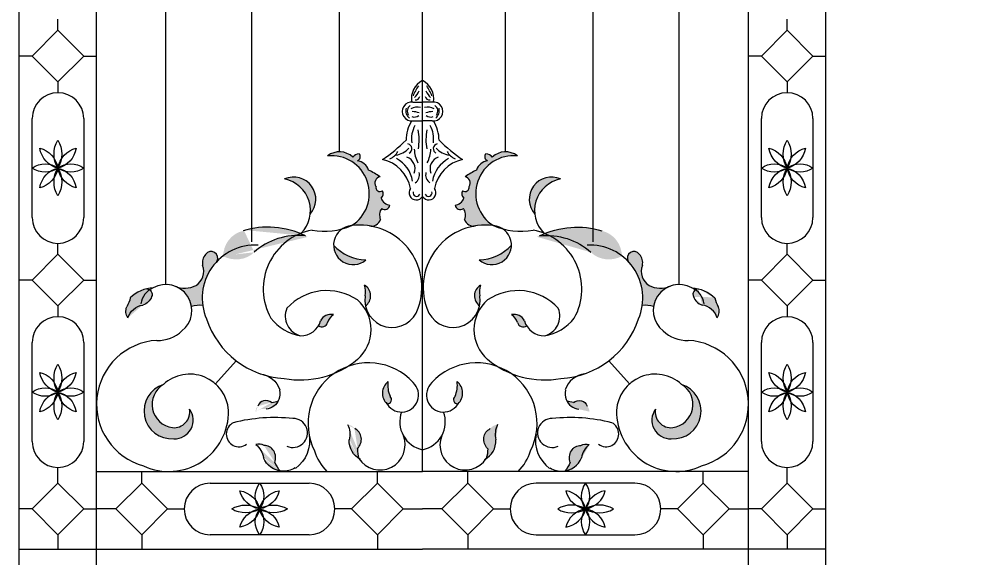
# Model space of a CAD drawing. Header units: inches. Extents: x 16.3 to 32.1, y 12.3 to 22.2.
# Drawn here: x 22.987 to 23.673, y 16.839 to 17.221 of the extents above; entities that cross this region are included whole.
import ezdxf

# ---------------------------------------------------------------- set-up
doc = ezdxf.new("R2010")
doc.units = ezdxf.units.IN
doc.header["$MEASUREMENT"] = 0
doc.styles.get("Standard").update_dxf_attribs({"font": 'arial.ttf'})
doc.dimstyles.get("Standard").update_dxf_attribs({"dimtxt": 0.1, "dimasz": 0.18, "dimexe": 0.18, "dimexo": 0.0625, "dimgap": 0.09, "dimtad": 0, "dimtoh": 1, "dimdec": 4, "dimzin": 0, "dimdsep": 46, "dimtxsty": 'Standard', "dimblk": 'OBLIQUE', "dimcen": 0.09, "dimadec": 0, "dimazin": 0, "dimtfac": 1, "dimtdec": 4, "dimtofl": 0, "dimtmove": 0, "dimatfit": 3, "dimldrblk": 'OBLIQUE', "dimfxl": 1, "dimtolj": 1, "dimtzin": 0, "dimarcsym": 0})

# ---------------------------------------------------------------- blocks, each defined once
blk = doc.blocks.new('_Oblique')
at = {"color": 0, "linetype": 'ByBlock', "lineweight": -2}
blk.add_line((-0.5, -0.5), (0.5, 0.5), dxfattribs=at)
blk = doc.blocks.new('*D5')
at = {"color": 0, "lineweight": -2, "transparency": 16777216}
for p, q in [((23.62217, 18.6548), (24.04252, 18.6548)), ((23.86252, 18.6548), (23.86252, 17.94983)), ((23.86252, 16.65912), (23.86252, 17.3641)), ((23.62217, 16.65912), (24.04252, 16.65912))]:
    blk.add_line(p, q, dxfattribs=at)
at = {"layer": 'Defpoints', "color": 0, "lineweight": 9, "transparency": 16777216}
for p in [(23.55967, 18.6548), (23.86252, 18.6548), (23.55967, 16.65912)]:
    blk.add_point(p, dxfattribs=at)
at = {"color": 0, "lineweight": -2, "transparency": 16777216, "xscale": 0.18, "yscale": 0.18, "zscale": 0.18}
for p, rotation in [((23.86252, 18.6548), 90), ((23.86252, 16.65912), 270)]:
    blk.add_blockref('_Oblique', p, dxfattribs=dict(at, rotation=rotation))
at = {"color": 0, "lineweight": 9, "transparency": 16777216, "insert": (23.86252, 17.65696), "char_height": 0.1, "attachment_point": 5, "rotation": 90}
blk.add_mtext('\\A1;1.9957', dxfattribs=at)

msp = doc.modelspace()

# ---------------------------------------------------------------- hatches: boundary and pattern name
at = {"lineweight": 9}
for points in [[(23.22288, 17.07459, -0.077535), (23.23649, 17.07425, 0.366095), (23.24336, 17.07897, -0.26272), (23.24426, 17.08676, 0.575464), (23.2501, 17.08916, -0.301698), (23.24396, 17.09395, 0.333691), (23.24486, 17.09934, -0.709224), (23.24021, 17.10233, -0.542457), (23.24306, 17.10922, 0.022486), (23.23496, 17.11401, 0.2823), (23.22702, 17.1206, 0.550556), (23.22822, 17.12554, 0.239922), (23.22372, 17.12314, 0.372227), (23.20585, 17.12405, -0.79377)], [(23.34067, 17.12405, 0.372227), (23.3228, 17.12314, 0.239922), (23.3183, 17.12554, 0.550556), (23.3195, 17.1206, 0.2823), (23.31156, 17.11401, 0.022486), (23.30346, 17.10922, -0.542457), (23.30631, 17.10233, -0.709224), (23.30167, 17.09934, 0.333691), (23.30256, 17.09395, -0.301698), (23.29642, 17.08916, 0.575464), (23.30226, 17.08676, -0.26272), (23.30316, 17.07897, 0.366095), (23.31003, 17.07425, -0.077535), (23.32364, 17.07459, -0.79377)], [(23.19353, 17.08273, 0.802898), (23.17532, 17.10767, -0.388891)], [(23.37121, 17.10767, 0.802898), (23.35299, 17.08273, -0.388891)], [(23.2101, 17.06076, 0.642192), (23.23304, 17.05026, -0.20785)], [(23.31348, 17.05026, 0.642192), (23.33642, 17.06076, -0.20785)], [(23.10921, 17.01714, -0.125173), (23.11719, 17.01782, -0.230821), (23.12717, 17.04916, 1.016502), (23.11894, 17.05372, -0.027538), (23.11921, 17.05417, 0.240693), (23.11707, 17.0463, -0.358479), (23.11236, 17.03208, -0.212512), (23.09838, 17.03121, -0.256221)], [(23.44814, 17.03121, -0.212512), (23.43417, 17.03208, -0.358479), (23.42946, 17.0463, 0.253258), (23.42702, 17.05447, -0.011842), (23.42732, 17.05417, 0.962034), (23.41935, 17.04916, -0.230821), (23.42934, 17.01782, -0.125173), (23.43731, 17.01714, -0.256221)], [(23.23212, 17.03231, -0.144461), (23.23248, 17.02471, 0.093146), (23.23271, 17.01754, 0.539707)], [(23.31381, 17.01754, 0.093146), (23.31405, 17.02471, -0.144461), (23.3144, 17.03231, 0.539707)], [(23.2058, 17.00586, -0.162336), (23.21001, 17.01139, 0.358937), (23.2009, 17.00698, -0.065624), (23.19929, 17.00342, 0.538744)], [(23.34723, 17.00342, -0.065624), (23.34562, 17.00698, 0.358937), (23.33651, 17.01139, -0.162336), (23.34072, 17.00586, 0.538744)], [(23.08926, 16.96189, 0.889055), (23.09657, 16.92334, 0.634412), (23.10775, 16.94439, -0.501542), (23.09559, 16.93126, -0.714869)], [(23.25017, 16.95343, -0.128168), (23.24865, 16.96387, 0.444622), (23.24793, 16.94813, 0.752033)], [(23.29635, 16.95343, 0.752033), (23.29859, 16.94813, 0.444622), (23.29787, 16.96387, -0.128168)], [(23.45093, 16.93126, -0.501542), (23.43877, 16.94439, 0.634412), (23.44995, 16.92334, 0.889055), (23.45726, 16.96189, -0.714869)]]:
    msp.add_hatch(color=256, dxfattribs=at).paths.add_polyline_path(points)
h = msp.add_hatch(color=256, dxfattribs=at)
edge = h.paths.add_edge_path()
edge.add_ellipse((23.18883, 17.01701), major_axis=(0.03475, -0.03898), ratio=0.92634, start_angle=134.60221, end_angle=180.54934)
edge.add_ellipse((23.13948, 17.07048), major_axis=(0.01368, -0.01534), ratio=0.92634, start_angle=292.68346, end_angle=362.353, ccw=False)
edge.add_ellipse((23.15192, 17.05096), major_axis=(0.01406, -0.01577), ratio=0.92634, start_angle=153.47716, end_angle=225.07045, ccw=False)
edge.add_ellipse((23.16775, 17.01272), major_axis=(0.0418, -0.04689), ratio=0.92634, start_angle=114.29227, end_angle=157.38507, ccw=False)
h = msp.add_hatch(color=256, dxfattribs=at)
edge = h.paths.add_edge_path()
edge.add_ellipse((23.35769, 17.01701), major_axis=(-0.03475, -0.03898), ratio=0.92634, start_angle=179.45066, end_angle=225.39779, ccw=False)
edge.add_ellipse((23.40704, 17.07048), major_axis=(-0.01368, -0.01534), ratio=0.92634, start_angle=-2.353, end_angle=67.31654)
edge.add_ellipse((23.3946, 17.05096), major_axis=(-0.01406, -0.01577), ratio=0.92634, start_angle=134.92955, end_angle=206.52284)
edge.add_ellipse((23.37877, 17.01272), major_axis=(-0.0418, -0.04689), ratio=0.92634, start_angle=202.61493, end_angle=245.70773)
h = msp.add_hatch(color=256, dxfattribs=at)
edge = h.paths.add_edge_path()
edge.add_ellipse((23.07207, 17.02658), major_axis=(0.00847, 0.00414), ratio=0.92634, start_angle=261.54287, end_angle=316.3402)
edge.add_ellipse((23.07671, 17.02551), major_axis=(0.00406, 0.00199), ratio=0.92634, start_angle=-46.39701, end_angle=56.92173)
edge.add_ellipse((23.08192, 17.00745), major_axis=(0.02197, 0.01073), ratio=0.92634, start_angle=76.49144, end_angle=108.48188)
edge.add_ellipse((23.05144, 17.0239), major_axis=(0.0129, 0.0063), ratio=0.92634, start_angle=301.52874, end_angle=329.88088, ccw=False)
edge.add_ellipse((23.07251, 17.01438), major_axis=(0.00904, 0.00441), ratio=0.92634, start_angle=136.02906, end_angle=185.53379)
edge.add_ellipse((23.07591, 17.0064), major_axis=(0.01143, 0.00558), ratio=0.92634, start_angle=71.56783, end_angle=138.79946, ccw=False)
h = msp.add_hatch(color=256, dxfattribs=at)
edge = h.paths.add_edge_path()
edge.add_ellipse((23.47445, 17.02658), major_axis=(-0.00847, 0.00414), ratio=0.92634, start_angle=43.6598, end_angle=98.45713, ccw=False)
edge.add_ellipse((23.46981, 17.02551), major_axis=(-0.00406, 0.00199), ratio=0.92634, start_angle=303.07827, end_angle=406.39701, ccw=False)
edge.add_ellipse((23.4646, 17.00745), major_axis=(-0.02197, 0.01073), ratio=0.92634, start_angle=251.51812, end_angle=283.50856, ccw=False)
edge.add_ellipse((23.49508, 17.0239), major_axis=(-0.0129, 0.0063), ratio=0.92634, start_angle=30.11912, end_angle=58.47126)
edge.add_ellipse((23.47402, 17.01438), major_axis=(-0.00904, 0.00441), ratio=0.92634, start_angle=174.46621, end_angle=223.97094, ccw=False)
edge.add_ellipse((23.47061, 17.0064), major_axis=(-0.01143, 0.00558), ratio=0.92634, start_angle=221.20054, end_angle=288.43217)
h = msp.add_hatch(color=256, dxfattribs=at)
edge = h.paths.add_edge_path()
edge.add_ellipse((23.16037, 16.94244), major_axis=(-0.00447, 0.00365), ratio=0.92634, start_angle=353.12629, end_angle=397.75061, ccw=False)
edge.add_ellipse((23.16241, 16.94421), major_axis=(-0.00509, 0.00415), ratio=0.92634, start_angle=271.7919, end_angle=379.37109, ccw=False)
edge.add_ellipse((23.16274, 16.96638), major_axis=(-0.01413, 0.01154), ratio=0.92634, start_angle=138.02952, end_angle=154.27041)
edge.add_ellipse((23.16011, 16.95602), major_axis=(-0.00944, 0.00771), ratio=0.92634, start_angle=137.04863, end_angle=192.03429, ccw=False)
edge.add_ellipse((23.16144, 16.93361), major_axis=(-0.00884, 0.00722), ratio=0.92634, start_angle=-56.58752, end_angle=-15.87348)
h = msp.add_hatch(color=256, dxfattribs=at)
edge = h.paths.add_edge_path()
edge.add_ellipse((23.38615, 16.94244), major_axis=(0.00447, 0.00365), ratio=0.92634, start_angle=-37.75061, end_angle=6.87371)
edge.add_ellipse((23.38411, 16.94421), major_axis=(0.00509, 0.00415), ratio=0.92634, start_angle=-19.37109, end_angle=88.2081)
edge.add_ellipse((23.38378, 16.96638), major_axis=(0.01413, 0.01154), ratio=0.92634, start_angle=205.72959, end_angle=221.97048, ccw=False)
edge.add_ellipse((23.38641, 16.95602), major_axis=(0.00944, 0.00771), ratio=0.92634, start_angle=167.96571, end_angle=222.95137)
edge.add_ellipse((23.38508, 16.93361), major_axis=(0.00884, 0.00722), ratio=0.92634, start_angle=375.87348, end_angle=416.58752, ccw=False)
h = msp.add_hatch(color=256, dxfattribs=at)
edge = h.paths.add_edge_path()
edge.add_ellipse((23.21859, 16.92548), major_axis=(0.00594, 0.00573), ratio=0.92634, start_angle=353.12629, end_angle=397.75061, ccw=False)
edge.add_ellipse((23.22075, 16.92229), major_axis=(0.00675, 0.00651), ratio=0.92634, start_angle=271.7919, end_angle=379.37109, ccw=False)
edge.add_ellipse((23.25214, 16.91807), major_axis=(0.01876, 0.01808), ratio=0.92634, start_angle=138.02952, end_angle=154.27041)
edge.add_ellipse((23.23789, 16.92356), major_axis=(0.01253, 0.01208), ratio=0.92634, start_angle=137.04863, end_angle=192.03429, ccw=False)
edge.add_ellipse((23.20588, 16.92547), major_axis=(0.01174, 0.01132), ratio=0.92634, start_angle=-56.58752, end_angle=-15.87348)
h = msp.add_hatch(color=256, dxfattribs=at)
edge = h.paths.add_edge_path()
edge.add_ellipse((23.32794, 16.92548), major_axis=(-0.00594, 0.00573), ratio=0.92634, start_angle=-37.75061, end_angle=6.87371)
edge.add_ellipse((23.32577, 16.92229), major_axis=(-0.00675, 0.00651), ratio=0.92634, start_angle=-19.37109, end_angle=88.2081)
edge.add_ellipse((23.29438, 16.91807), major_axis=(-0.01876, 0.01808), ratio=0.92634, start_angle=205.72959, end_angle=221.97048, ccw=False)
edge.add_ellipse((23.30863, 16.92356), major_axis=(-0.01253, 0.01208), ratio=0.92634, start_angle=167.96571, end_angle=222.95137)
edge.add_ellipse((23.34064, 16.92547), major_axis=(-0.01174, 0.01132), ratio=0.92634, start_angle=375.87348, end_angle=416.58752, ccw=False)
h = msp.add_hatch(color=256, dxfattribs=at)
edge = h.paths.add_edge_path()
edge.add_ellipse((23.15684, 16.91137), major_axis=(0.00305, 0.00767), ratio=0.92634, start_angle=353.12629, end_angle=397.75061, ccw=False)
edge.add_ellipse((23.16013, 16.90936), major_axis=(0.00347, 0.00871), ratio=0.92634, start_angle=271.7919, end_angle=379.37109, ccw=False)
edge.add_ellipse((23.19047, 16.91844), major_axis=(0.00964, 0.02421), ratio=0.92634, start_angle=138.02952, end_angle=154.27041)
edge.add_ellipse((23.17522, 16.91757), major_axis=(0.00644, 0.01617), ratio=0.92634, start_angle=137.04863, end_angle=192.03429, ccw=False)
edge.add_ellipse((23.14527, 16.90613), major_axis=(0.00603, 0.01515), ratio=0.92634, start_angle=-56.58752, end_angle=-15.87348)
h = msp.add_hatch(color=256, dxfattribs=at)
edge = h.paths.add_edge_path()
edge.add_ellipse((23.38968, 16.91137), major_axis=(-0.00305, 0.00767), ratio=0.92634, start_angle=-37.75061, end_angle=6.87371)
edge.add_ellipse((23.3864, 16.90936), major_axis=(-0.00347, 0.00871), ratio=0.92634, start_angle=-19.37109, end_angle=88.2081)
edge.add_ellipse((23.35606, 16.91844), major_axis=(-0.00964, 0.02421), ratio=0.92634, start_angle=205.72959, end_angle=221.97048, ccw=False)
edge.add_ellipse((23.3713, 16.91757), major_axis=(-0.00644, 0.01617), ratio=0.92634, start_angle=167.96571, end_angle=222.95137)
edge.add_ellipse((23.40126, 16.90613), major_axis=(-0.00603, 0.01515), ratio=0.92634, start_angle=375.87348, end_angle=416.58752, ccw=False)

# ---------------------------------------------------------------- linework, layer by layer
for p, q in [((22.98685, 16.65912), (22.98685, 17.69782)), ((23.04174, 16.65912), (23.04174, 17.69782)), ((23.50479, 16.65912), (23.50479, 17.69782)), ((23.55967, 16.65912), (23.55967, 17.69782)), ((23.27326, 16.90012), (23.27326, 17.64294)), ((23.09096, 17.03277), (23.09096, 17.59198)), ((23.45556, 17.03277), (23.45556, 17.59198)), ((23.15207, 17.06299), (23.15207, 17.50349)), ((23.39445, 17.06299), (23.39445, 17.50349)), ((23.21426, 17.12694), (23.21426, 17.47046)), ((23.33226, 17.12694), (23.33226, 17.47046)), ((23.0143, 17.21322), (23.0143, 17.22095)), ((23.53223, 17.21322), (23.53223, 17.22095)), ((23.0143, 17.21322), (22.99599, 17.19492)), ((23.0326, 17.19492), (23.0143, 17.21322)), ((23.53223, 17.21322), (23.51392, 17.19492)), ((23.55054, 17.19492), (23.53223, 17.21322)), ((22.99599, 17.19492), (22.98685, 17.19492)), ((22.99599, 17.19492), (23.0143, 17.17661)), ((23.0143, 17.17661), (23.0326, 17.19492)), ((23.0326, 17.19492), (23.04174, 17.19492)), ((23.51392, 17.19492), (23.50479, 17.19492)), ((23.51392, 17.19492), (23.53223, 17.17661)), ((23.53223, 17.17661), (23.55054, 17.19492)), ((23.55054, 17.19492), (23.55967, 17.19492)), ((23.0143, 17.17661), (23.0143, 17.16888)), ((23.0143, 17.17661), (23.0143, 17.16888)), ((23.53223, 17.17661), (23.53223, 17.16888)), ((23.53223, 17.17661), (23.53223, 17.16888)), ((23.26646, 17.16219), (23.27326, 17.16219)), ((23.28006, 17.16219), (23.27326, 17.16219)), ((22.99599, 17.11544), (22.99599, 17.15057)), ((23.0326, 17.15057), (23.0326, 17.11544)), ((23.51392, 17.11544), (23.51392, 17.15057)), ((23.55054, 17.15057), (23.55054, 17.11544)), ((23.26646, 17.14891), (23.27326, 17.14891)), ((23.28006, 17.14891), (23.27326, 17.14891)), ((22.99599, 17.0803), (22.99599, 17.11544)), ((23.0326, 17.11544), (23.0326, 17.0803)), ((23.51392, 17.0803), (23.51392, 17.11544)), ((23.55054, 17.11544), (23.55054, 17.0803)), ((23.0143, 17.05427), (23.0143, 17.06199)), ((23.53223, 17.05427), (23.53223, 17.06199)), ((23.0143, 17.05427), (22.99599, 17.03596)), ((23.0326, 17.03596), (23.0143, 17.05427)), ((23.53223, 17.05427), (23.51392, 17.03596)), ((23.55054, 17.03596), (23.53223, 17.05427)), ((22.99599, 17.03596), (22.98685, 17.03596)), ((22.99599, 17.03596), (23.0143, 17.01765)), ((23.0143, 17.01765), (23.0326, 17.03596)), ((23.0326, 17.03596), (23.04174, 17.03596)), ((23.51392, 17.03596), (23.50479, 17.03596)), ((23.51392, 17.03596), (23.53223, 17.01765)), ((23.53223, 17.01765), (23.55054, 17.03596)), ((23.55054, 17.03596), (23.55967, 17.03596)), ((23.0143, 17.01765), (23.0143, 17.00993)), ((23.53223, 17.01765), (23.53223, 17.00993)), ((22.99599, 16.95648), (22.99599, 16.99162)), ((23.0326, 16.99162), (23.0326, 16.95648)), ((23.51392, 16.95648), (23.51392, 16.99162)), ((23.55054, 16.99162), (23.55054, 16.95648)), ((23.1409, 16.97874), (23.12626, 16.96223)), ((23.40562, 16.97874), (23.42026, 16.96223)), ((22.99599, 16.92134), (22.99599, 16.95648)), ((23.0326, 16.95648), (23.0326, 16.92134)), ((23.51392, 16.92134), (23.51392, 16.95648)), ((23.55054, 16.95648), (23.55054, 16.92134)), ((23.0143, 16.89181), (23.0143, 16.90303)), ((23.53223, 16.89181), (23.53223, 16.90303)), ((23.04174, 16.90012), (23.27326, 16.90012)), ((23.07382, 16.89181), (23.07382, 16.90012)), ((23.24117, 16.89181), (23.24117, 16.90012)), ((23.50479, 16.90012), (23.27326, 16.90012)), ((23.30535, 16.89181), (23.30535, 16.90012)), ((23.4727, 16.89181), (23.4727, 16.90012)), ((22.99599, 16.8735), (23.0143, 16.89181)), ((23.0143, 16.89181), (23.0326, 16.8735)), ((23.05551, 16.8735), (23.07382, 16.89181)), ((23.07382, 16.89181), (23.09213, 16.8735)), ((23.12236, 16.89181), (23.1575, 16.89181)), ((23.1575, 16.89181), (23.19264, 16.89181)), ((23.24117, 16.89181), (23.22286, 16.8735)), ((23.25948, 16.8735), (23.24117, 16.89181)), ((23.28704, 16.8735), (23.30535, 16.89181)), ((23.30535, 16.89181), (23.32366, 16.8735)), ((23.38902, 16.89181), (23.35389, 16.89181)), ((23.42416, 16.89181), (23.38902, 16.89181)), ((23.4727, 16.89181), (23.45439, 16.8735)), ((23.49101, 16.8735), (23.4727, 16.89181)), ((23.51392, 16.8735), (23.53223, 16.89181)), ((23.53223, 16.89181), (23.55054, 16.8735)), ((22.99599, 16.8735), (22.98685, 16.8735)), ((23.0143, 16.85519), (22.99599, 16.8735)), ((23.0326, 16.8735), (23.0143, 16.85519)), ((23.0326, 16.8735), (23.04174, 16.8735)), ((23.05551, 16.8735), (23.04174, 16.8735)), ((23.07382, 16.85519), (23.05551, 16.8735)), ((23.09213, 16.8735), (23.07382, 16.85519)), ((23.09213, 16.8735), (23.10405, 16.8735)), ((23.22286, 16.8735), (23.21095, 16.8735)), ((23.22286, 16.8735), (23.24117, 16.85519)), ((23.24117, 16.85519), (23.25948, 16.8735)), ((23.25948, 16.8735), (23.27326, 16.8735)), ((23.28704, 16.8735), (23.27326, 16.8735)), ((23.30535, 16.85519), (23.28704, 16.8735)), ((23.32366, 16.8735), (23.30535, 16.85519)), ((23.32366, 16.8735), (23.33558, 16.8735)), ((23.45439, 16.8735), (23.44247, 16.8735)), ((23.45439, 16.8735), (23.4727, 16.85519)), ((23.4727, 16.85519), (23.49101, 16.8735)), ((23.49101, 16.8735), (23.50479, 16.8735)), ((23.51392, 16.8735), (23.50479, 16.8735)), ((23.53223, 16.85519), (23.51392, 16.8735)), ((23.55054, 16.8735), (23.53223, 16.85519)), ((23.55054, 16.8735), (23.55967, 16.8735)), ((23.0143, 16.85519), (23.0143, 16.84497)), ((23.07382, 16.85519), (23.07382, 16.84497)), ((23.1575, 16.85519), (23.12236, 16.85519)), ((23.19264, 16.85519), (23.1575, 16.85519)), ((23.24117, 16.85519), (23.24117, 16.84497)), ((23.30535, 16.85519), (23.30535, 16.84497)), ((23.35389, 16.85519), (23.38902, 16.85519)), ((23.38902, 16.85519), (23.42416, 16.85519)), ((23.4727, 16.85519), (23.4727, 16.84497)), ((23.53223, 16.85519), (23.53223, 16.84497)), ((22.98685, 16.84497), (23.27326, 16.84497)), ((23.55967, 16.84497), (23.27326, 16.84497))]:
    msp.add_line(p, q, dxfattribs=at)
for centre, radius, start, end in [((23.27985, 17.16458), 0.01452, 116.99707, 189.18202), ((23.26667, 17.16458), 0.01452, 350.81798, 63.00293), ((23.30114, 17.15287), 0.03724, 145.89796, 158.27866), ((23.23526, 17.19078), 0.04116, 321.92695, 329.8866), ((23.31126, 17.19078), 0.04116, 210.1134, 218.07305), ((23.24538, 17.15287), 0.03724, 21.72134, 34.10204), ((23.0143, 17.15057), 0.01831, 0, 180), ((23.2685, 17.16679), 0.00298, 259.21662, 349.18542), ((23.27803, 17.16679), 0.00298, 190.81458, 280.78338), ((23.53223, 17.15057), 0.01831, 0, 180), ((23.26552, 17.15555), 0.00671, 81.91518, 278.08482), ((23.26844, 17.15624), 0.0071, 166.64057, 230.24911), ((23.26731, 17.15586), 0.00488, 125.70232, 215.74177), ((23.26954, 17.15015), 0.0086, 74.51126, 121.73764), ((23.27698, 17.15015), 0.0086, 58.26236, 105.48874), ((23.281, 17.15555), 0.00671, 261.91518, 98.08482), ((23.27921, 17.15586), 0.00488, 324.25823, 54.29768), ((23.27808, 17.15624), 0.0071, 309.75089, 13.35943), ((23.26739, 17.15672), 0.0051, 250.75618, 308.6886), ((23.26478, 17.13681), 0.01875, 71.07935, 86.31359), ((23.28174, 17.13681), 0.01875, 93.68641, 108.92065), ((23.27913, 17.15672), 0.0051, 231.3114, 289.24382), ((23.28712, 17.1351), 0.0256, 147.53682, 180), ((23.28473, 17.13612), 0.01935, 151.02965, 188.11693), ((23.26179, 17.13612), 0.01935, 351.88307, 28.97035), ((23.25941, 17.1351), 0.0256, 0, 32.46318), ((23.23126, 17.13536), 0.03957, 350.66249, 10.50706), ((23.31527, 17.13536), 0.03957, 169.49294, 189.33751), ((23.17486, 17.22397), 0.12413, 304.32889, 314.27975), ((23.25213, 17.14013), 0.01566, 277.93287, 317.20302), ((23.26212, 17.12913), 0.00352, 297.72333, 76.83361), ((23.2844, 17.12913), 0.00352, 103.16639, 242.27667), ((23.29439, 17.14013), 0.01566, 222.79698, 262.06713), ((23.37167, 17.22397), 0.12413, 225.72025, 235.67111), ((23.21426, 17.11325), 0.01368, 46.27791, 127.9444), ((23.2086, 17.09733), 0.02686, 302.11913, 95.88514), ((23.22832, 17.11993), 0.00561, 91.064, 145.02995), ((23.22606, 17.12345), 0.00301, 288.68857, 44.02958), ((23.24539, 17.1328), 0.01181, 293.56805, 332.04928), ((23.24457, 17.10281), 0.02181, 8.71683, 62.29758), ((23.25917, 17.11495), 0.00879, 339.1679, 70.58629), ((23.29146, 17.1298), 0.0241, 182.38562, 206.47339), ((23.25506, 17.1298), 0.0241, 333.52661, 357.61438), ((23.28735, 17.11495), 0.00879, 109.41371, 200.8321), ((23.30195, 17.10281), 0.02181, 117.70242, 171.28317), ((23.30113, 17.1328), 0.01181, 207.95072, 246.43195), ((23.33792, 17.09733), 0.02686, 84.11486, 237.88087), ((23.32047, 17.12345), 0.00301, 135.97042, 251.31143), ((23.3182, 17.11993), 0.00561, 34.97005, 88.936), ((23.33226, 17.11325), 0.01368, 52.0556, 133.72209), ((23.22562, 17.11083), 0.00987, 18.80264, 81.86021), ((23.23944, 17.09639), 0.02565, 10.316, 77.80117), ((23.30709, 17.09639), 0.02565, 102.19883, 169.684), ((23.3209, 17.11083), 0.00987, 98.13979, 161.19736), ((23.18166, 17.09319), 0.01581, 318.6294, 113.67309), ((23.18577, 17.02167), 0.10463, 56.79983, 61.95245), ((23.24387, 17.10485), 0.00445, 100.57897, 214.49069), ((23.26423, 17.11064), 0.00683, 304.34347, 13.55907), ((23.2823, 17.11064), 0.00683, 166.44093, 235.65653), ((23.36075, 17.02167), 0.10463, 118.04755, 123.20017), ((23.30265, 17.10485), 0.00445, 325.50931, 79.42103), ((23.36486, 17.09319), 0.01581, 66.32691, 221.3706), ((23.17082, 17.08526), 0.02285, 315.2692, 78.65252), ((23.24306, 17.10165), 0.00293, 166.50916, 307.88987), ((23.30346, 17.10165), 0.00293, 232.11013, 13.49084), ((23.3757, 17.08526), 0.02285, 101.34748, 224.7308), ((23.24082, 17.09724), 0.00455, 313.62274, 27.43638), ((23.26886, 17.09796), 0.00516, 144.13205, 328.61969), ((23.269, 17.09786), 0.00252, 166.2815, 334.86071), ((23.27767, 17.09796), 0.00516, 211.38031, 35.86795), ((23.27753, 17.09786), 0.00252, 205.13929, 13.7185), ((23.3057, 17.09724), 0.00455, 152.56362, 226.37726), ((23.25064, 17.09618), 0.00704, 198.48143, 265.63527), ((23.24648, 17.08966), 0.00365, 232.44701, 352.12257), ((23.29588, 17.09618), 0.00704, 274.36473, 341.51857), ((23.30004, 17.08966), 0.00365, 187.87743, 307.55299), ((23.25071, 17.08207), 0.00797, 143.97046, 202.85093), ((23.29582, 17.08207), 0.00797, 337.14907, 36.02954), ((23.0143, 17.0803), 0.01831, 180, 0), ((23.20367, 17.11875), 0.04816, 259.33636, 293.50739), ((23.22397, 17.06076), 0.01387, 94.50722, 310.83301), ((23.22861, 17.03079), 0.04417, 340.43598, 97.45616), ((23.23713, 17.08067), 0.00645, 256.29709, 344.74743), ((23.31791, 17.03079), 0.04417, 82.54384, 199.56402), ((23.30939, 17.08067), 0.00645, 195.25257, 283.70291), ((23.32255, 17.06076), 0.01387, 229.16699, 85.49278), ((23.34285, 17.11875), 0.04816, 246.49261, 280.66364), ((23.53223, 17.0803), 0.01831, 180, 0), ((23.20277, 17.02954), 0.04264, 100.82175, 208.9389), ((23.34376, 17.02954), 0.04264, 331.0611, 79.17825), ((23.15431, 17.02325), 0.03752, 86.81253, 203.32475), ((23.23365, 17.08191), 0.03166, 221.93303, 268.89998), ((23.31287, 17.08191), 0.03166, 271.10002, 318.06697), ((23.39221, 17.02325), 0.03752, 336.67525, 93.18747), ((23.12583, 17.04814), 0.00896, 137.71395, 191.84714), ((23.12309, 17.05151), 0.00471, 330.052, 145.61782), ((23.42343, 17.05151), 0.00471, 34.38218, 209.948), ((23.42069, 17.04814), 0.00896, 348.15286, 42.28605), ((23.10607, 17.04205), 0.01179, 302.22749, 21.11424), ((23.44045, 17.04205), 0.01179, 158.88576, 237.77251), ((23.08763, 17.017), 0.01457, 112.89883, 171.74896), ((23.09096, 17.0143), 0.01847, 308.26073, 119.17602), ((23.10439, 17.04734), 0.01721, 246.20564, 297.55461), ((23.20538, 16.98981), 0.03865, 55.90959, 137.57433), ((23.22756, 17.02473), 0.00884, 305.56485, 58.98903), ((23.21942, 17.02791), 0.01345, 346.23922, 19.11977), ((23.31896, 17.02473), 0.00884, 121.01097, 234.43515), ((23.32711, 17.02791), 0.01345, 160.88023, 193.76078), ((23.34115, 16.98981), 0.03865, 42.42567, 124.09041), ((23.44213, 17.04734), 0.01721, 242.44539, 293.79436), ((23.45556, 17.0143), 0.01847, 60.82398, 231.73927), ((23.45889, 17.017), 0.01457, 8.25104, 67.10117), ((23.20899, 17.00075), 0.02774, 310.59957, 49.40043), ((23.25167, 17.02174), 0.01942, 171.20685, 342.81862), ((23.29485, 17.02174), 0.01942, 197.18138, 8.79315), ((23.33754, 17.00075), 0.02774, 130.59957, 229.40043), ((23.11454, 17.0018), 0.01624, 80.63001, 109.16921), ((23.19021, 17.01034), 0.01447, 157.48092, 255.42382), ((23.35631, 17.01034), 0.01447, 284.57618, 22.51908), ((23.43198, 17.0018), 0.01624, 70.83079, 99.36999), ((23.0143, 16.99162), 0.01831, 0, 180), ((23.1785, 17.02772), 0.06175, 198.24339, 266.73384), ((23.19264, 17.03057), 0.03477, 218.55797, 259.95261), ((23.18657, 17.01131), 0.01497, 270, 343.19078), ((23.20174, 17.00678), 0.00416, 233.96952, 347.22277), ((23.20813, 17.00366), 0.00796, 76.29501, 155.27468), ((23.21619, 17.0023), 0.01098, 124.1931, 161.07612), ((23.33839, 17.00366), 0.00796, 24.72532, 103.70499), ((23.33033, 17.0023), 0.01098, 18.92388, 55.8069), ((23.34478, 17.00678), 0.00416, 192.77723, 306.03048), ((23.35995, 17.01131), 0.01497, 196.80922, 270), ((23.35389, 17.03057), 0.03477, 280.04739, 321.44203), ((23.36802, 17.02772), 0.06175, 273.26616, 341.75661), ((23.53223, 16.99162), 0.01831, 0, 180), ((23.08539, 17.01806), 0.02495, 268.18283, 312.97973), ((23.46113, 17.01806), 0.02495, 227.02027, 271.81717), ((23.08712, 16.94781), 0.04538, 93.18252, 254.7085), ((23.45941, 16.94781), 0.04538, 285.2915, 86.81748), ((23.18638, 17.02883), 0.06378, 259.71005, 309.60723), ((23.36014, 17.02883), 0.06378, 230.39277, 280.28995), ((23.23486, 16.93428), 0.04295, 42.43591, 206.98487), ((23.31166, 16.93428), 0.04295, 333.01513, 137.56409), ((23.10795, 16.94158), 0.0276, 3.81033, 132.62925), ((23.43857, 16.94158), 0.0276, 47.37075, 176.18967), ((23.09519, 16.94304), 0.01975, 107.46402, 274.01947), ((23.09766, 16.94766), 0.01652, 120.55208, 262.79125), ((23.2554, 16.95568), 0.01062, 129.43899, 225.32293), ((23.25829, 16.95441), 0.01212, 205.8312, 46.96093), ((23.26944, 16.96156), 0.02092, 173.63622, 202.8508), ((23.28823, 16.95441), 0.01212, 133.03907, 334.1688), ((23.27708, 16.96156), 0.02092, 337.1492, 6.36378), ((23.29112, 16.95568), 0.01062, 314.67707, 50.56101), ((23.45133, 16.94304), 0.01975, 265.98053, 72.53598), ((23.44886, 16.94766), 0.01652, 277.20875, 59.44792), ((23.24828, 16.9511), 0.003, 263.27955, 51.05698), ((23.29824, 16.9511), 0.003, 128.94302, 276.72045), ((23.09677, 16.94236), 0.01116, 263.9011, 10.44381), ((23.09721, 16.9365), 0.01317, 267.24167, 36.80788), ((23.44931, 16.9365), 0.01317, 143.19212, 272.75833), ((23.44975, 16.94236), 0.01116, 169.55619, 276.0989), ((23.09298, 16.94264), 0.04252, 245.2025, 1.04869), ((23.16833, 16.81682), 0.12155, 83.94102, 104.05363), ((23.18124, 16.92742), 0.01028, 245.09292, 90.46923), ((23.27736, 16.93541), 0.02027, 160.14155, 258.34206), ((23.26917, 16.93541), 0.02027, 281.65794, 19.85845), ((23.36528, 16.92742), 0.01028, 89.53077, 294.90708), ((23.3782, 16.81682), 0.12155, 75.94637, 96.05898), ((23.45354, 16.94264), 0.04252, 178.95131, 294.7975), ((23.14292, 16.9267), 0.00903, 117.09959, 306.13225), ((23.4036, 16.9267), 0.00903, 233.86775, 62.90041), ((23.24298, 16.91905), 0.01789, 212.94235, 21.14932), ((23.30354, 16.91905), 0.01789, 158.85068, 327.05765), ((23.0143, 16.92134), 0.01831, 180, 0), ((23.53223, 16.92134), 0.01831, 180, 0), ((23.22809, 16.92373), 0.03275, 195.84101, 226.13987), ((23.31843, 16.92373), 0.03275, 313.86013, 344.15899), ((23.12236, 16.8735), 0.01831, 90, 270), ((23.19264, 16.8735), 0.01831, 270, 90), ((23.35389, 16.8735), 0.01831, 90, 270), ((23.42416, 16.8735), 0.01831, 270, 90)]:
    msp.add_arc(centre, radius, start, end, dxfattribs=at)
at = {"lineweight": 9, "extrusion": (0, 0, -1)}
for centre, major_axis, start_param, end_param in [((23.01748, 17.13285), (0, 0.01775), 3.336515, 4.517467), ((22.99816, 17.112), (0, 0.01775), 0.194922, 1.375874), ((23.02795, 17.12532), (0, 0.01775), 4.121913, 5.302865), ((23.00064, 17.12532), (0, 0.01775), 0.98032, 2.161272), ((23.01111, 17.13285), (0, 0.01775), 1.765718, 2.946671), ((23.03043, 17.112), (0, 0.01775), -1.375874, -0.194922), ((23.53541, 17.13285), (0, 0.01775), 3.336515, 4.517467), ((23.5161, 17.112), (0, 0.01775), 0.194922, 1.375874), ((23.54589, 17.12532), (0, 0.01775), 4.121913, 5.302865), ((23.51857, 17.12532), (0, 0.01775), 0.98032, 2.161272), ((23.52904, 17.13285), (0, 0.01775), 1.765718, 2.946671), ((23.54836, 17.112), (0, 0.01775), -1.375874, -0.194922), ((23.00514, 17.10069), (0, 0.01775), -0.590476, 0.590476), ((23.00514, 17.13018), (0, 0.01775), 2.551117, 3.732069), ((22.99816, 17.11887), (0, 0.01775), 1.765718, 2.946671), ((23.01748, 17.09802), (0, 0.01775), -1.375874, -0.194922), ((23.02795, 17.10555), (0, 0.01775), 4.121913, 5.302865), ((23.02345, 17.10069), (0, 0.01775), -0.590476, 0.590476), ((23.00064, 17.10555), (0, 0.01775), 0.98032, 2.161272), ((23.03043, 17.11887), (0, 0.01775), 3.336515, 4.517467), ((23.01111, 17.09802), (0, 0.01775), 0.194922, 1.375874), ((23.02345, 17.13018), (0, 0.01775), 2.551117, 3.732069), ((23.52307, 17.10069), (0, 0.01775), -0.590476, 0.590476), ((23.52307, 17.13018), (0, 0.01775), 2.551117, 3.732069), ((23.5161, 17.11887), (0, 0.01775), 1.765718, 2.946671), ((23.53541, 17.09802), (0, 0.01775), -1.375874, -0.194922), ((23.54589, 17.10555), (0, 0.01775), 4.121913, 5.302865), ((23.54138, 17.10069), (0, 0.01775), -0.590476, 0.590476), ((23.51857, 17.10555), (0, 0.01775), 0.98032, 2.161272), ((23.54836, 17.11887), (0, 0.01775), 3.336515, 4.517467), ((23.52904, 17.09802), (0, 0.01775), 0.194922, 1.375874), ((23.54138, 17.13018), (0, 0.01775), 2.551117, 3.732069), ((23.37877, 17.01272), (0.0418, 0.04689), -1.146816, -0.394705), ((23.35769, 17.01701), (0.03475, 0.03898), -0.792341, 0.009588), ((23.07671, 17.02551), (0.00406, 0.00199), -0.993472, 0.809781), ((23.4646, 17.00745), (-0.02197, 0.01073), 1.144299, 1.893366), ((23.05144, 17.0239), (0.0129, 0.0063), 0.525678, 1.020516), ((23.07207, 17.02658), (0.00847, 0.00414), 0.762007, 1.718401), ((23.07251, 17.01438), (0.00904, 0.00441), 3.04501, 3.90903), ((23.07591, 17.0064), (0.01143, 0.00558), 3.860678, 5.034091), ((23.02795, 16.96636), (0, 0.01775), 4.121913, 5.302865), ((23.00064, 16.96636), (0, 0.01775), 0.98032, 2.161272), ((23.54589, 16.96636), (0, 0.01775), 4.121913, 5.302865), ((23.51857, 16.96636), (0, 0.01775), 0.98032, 2.161272), ((23.01748, 16.97389), (0, 0.01775), 3.336515, 4.517467), ((22.99816, 16.95304), (0, 0.01775), 0.194922, 1.375874), ((23.01111, 16.97389), (0, 0.01775), 1.765718, 2.946671), ((23.03043, 16.95304), (0, 0.01775), -1.375874, -0.194922), ((23.15712, 16.95425), (-0.01245, 0.01017), 0.974533, 2.172252), ((23.53541, 16.97389), (0, 0.01775), 3.336515, 4.517467), ((23.5161, 16.95304), (0, 0.01775), 0.194922, 1.375874), ((23.52904, 16.97389), (0, 0.01775), 1.765718, 2.946671), ((23.54836, 16.95304), (0, 0.01775), -1.375874, -0.194922), ((23.00514, 16.94173), (0, 0.01775), -0.590476, 0.590476), ((23.02345, 16.94173), (0, 0.01775), -0.590476, 0.590476), ((23.16011, 16.95602), (-0.00944, 0.00771), 2.258919, 2.844968), ((23.52307, 16.94173), (0, 0.01775), -0.590476, 0.590476), ((23.54138, 16.94173), (0, 0.01775), -0.590476, 0.590476), ((23.00514, 16.97122), (0, 0.01775), 2.551117, 3.732069), ((22.99816, 16.95992), (0, 0.01775), 1.765718, 2.946671), ((23.01748, 16.93907), (0, 0.01775), -1.375874, -0.194922), ((23.02795, 16.9466), (0, 0.01775), 4.121913, 5.302865), ((23.00064, 16.9466), (0, 0.01775), 0.98032, 2.161272), ((23.03043, 16.95992), (0, 0.01775), 3.336515, 4.517467), ((23.01111, 16.93907), (0, 0.01775), 0.194922, 1.375874), ((23.02345, 16.97122), (0, 0.01775), 2.551117, 3.732069), ((23.16011, 16.95602), (-0.00944, 0.00771), 2.844968, 3.891236), ((23.38411, 16.94421), (0.00509, 0.00415), -1.539522, 0.338089), ((23.52307, 16.97122), (0, 0.01775), 2.551117, 3.732069), ((23.5161, 16.95992), (0, 0.01775), 1.765718, 2.946671), ((23.53541, 16.93907), (0, 0.01775), -1.375874, -0.194922), ((23.54589, 16.9466), (0, 0.01775), 4.121913, 5.302865), ((23.51857, 16.9466), (0, 0.01775), 0.98032, 2.161272), ((23.54836, 16.95992), (0, 0.01775), 3.336515, 4.517467), ((23.52904, 16.93907), (0, 0.01775), 0.194922, 1.375874), ((23.54138, 16.97122), (0, 0.01775), 2.551117, 3.732069), ((23.38378, 16.96638), (0.01413, 0.01154), 2.40907, 2.692527), ((23.20588, 16.92547), (0.01174, 0.01132), 0.277044, 0.987639), ((23.32577, 16.92229), (-0.00675, 0.00651), -1.539522, 0.338089), ((23.17153, 16.92089), (0.0085, 0.02133), 0.974533, 2.172252), ((23.14527, 16.90613), (0.00603, 0.01515), 0.277044, 0.987639), ((23.23789, 16.92356), (0.01253, 0.01208), 2.844968, 3.891236), ((23.3864, 16.90936), (-0.00347, 0.00871), -1.539522, 0.338089), ((23.38968, 16.91137), (-0.00305, 0.00767), -0.119969, 0.658873), ((23.17522, 16.91757), (0.00644, 0.01617), 2.844968, 3.891236), ((23.29438, 16.91807), (-0.01876, 0.01808), 2.40907, 2.692527), ((23.17522, 16.91757), (0.00644, 0.01617), 2.258919, 2.844968), ((23.35606, 16.91844), (-0.00964, 0.02421), 2.40907, 2.692527), ((23.17224, 16.88266), (0.01775, 0), 2.551117, 3.732069), ((23.14275, 16.88266), (0.01775, 0), -0.590476, 0.590476), ((23.14008, 16.87032), (0.01775, 0), -1.375874, -0.194922), ((23.16094, 16.88963), (0.01775, 0), 1.765718, 2.946671), ((23.15406, 16.88963), (-0.01775, 0), 3.336515, 4.517467), ((23.17491, 16.87032), (0.01775, 0), 3.336515, 4.517467), ((23.14762, 16.85984), (-0.01775, 0), 0.98032, 2.161272), ((23.16738, 16.85984), (0.01775, 0), 4.121913, 5.302865), ((23.14762, 16.88716), (0.01775, 0), 0.98032, 2.161272), ((23.14008, 16.87669), (0.01775, 0), 0.194922, 1.375874), ((23.16094, 16.85737), (-0.01775, 0), 0.194922, 1.375874), ((23.17224, 16.86435), (-0.01775, 0), -0.590476, 0.590476), ((23.14275, 16.86435), (0.01775, 0), -0.590476, 0.590476), ((23.16738, 16.88716), (-0.01775, 0), 4.121913, 5.302865), ((23.15406, 16.85737), (-0.01775, 0), 1.765718, 2.946671), ((23.17491, 16.87669), (-0.01775, 0), -1.375874, -0.194922)]:
    msp.add_ellipse(centre, major_axis=major_axis, ratio=0.92634, start_param=start_param, end_param=end_param, dxfattribs=at)
at = {"lineweight": 9}
for centre, major_axis, start_param, end_param in [((23.16775, 17.01272), (-0.0418, 0.04689), -1.146816, -0.394705), ((23.18883, 17.01701), (-0.03475, 0.03898), -0.792341, 0.009588), ((23.08192, 17.00745), (0.02197, 0.01073), 1.144299, 1.893366), ((23.46981, 17.02551), (-0.00406, 0.00199), -0.993472, 0.809781), ((23.47445, 17.02658), (-0.00847, 0.00414), 0.762007, 1.718401), ((23.49508, 17.0239), (-0.0129, 0.0063), 0.525678, 1.020516), ((23.47061, 17.0064), (-0.01143, 0.00558), 3.860678, 5.034091), ((23.47402, 17.01438), (-0.00904, 0.00441), 3.04501, 3.90903), ((23.38941, 16.95425), (0.01245, 0.01017), 0.974533, 2.172252), ((23.38641, 16.95602), (0.00944, 0.00771), 2.258919, 2.844968), ((23.16241, 16.94421), (-0.00509, 0.00415), -1.539522, 0.338089), ((23.38641, 16.95602), (0.00944, 0.00771), 2.844968, 3.891236), ((23.16274, 16.96638), (-0.01413, 0.01154), 2.40907, 2.692527), ((23.22075, 16.92229), (0.00675, 0.00651), -1.539522, 0.338089), ((23.34064, 16.92547), (-0.01174, 0.01132), 0.277044, 0.987639), ((23.37499, 16.92089), (-0.0085, 0.02133), 0.974533, 2.172252), ((23.15684, 16.91137), (0.00305, 0.00767), -0.119969, 0.658873), ((23.16013, 16.90936), (0.00347, 0.00871), -1.539522, 0.338089), ((23.30863, 16.92356), (-0.01253, 0.01208), 2.844968, 3.891236), ((23.40126, 16.90613), (-0.00603, 0.01515), 0.277044, 0.987639), ((23.25214, 16.91807), (0.01876, 0.01808), 2.40907, 2.692527), ((23.3713, 16.91757), (-0.00644, 0.01617), 2.844968, 3.891236), ((23.19047, 16.91844), (0.00964, 0.02421), 2.40907, 2.692527), ((23.3713, 16.91757), (-0.00644, 0.01617), 2.258919, 2.844968), ((23.40377, 16.88266), (-0.01775, 0), -0.590476, 0.590476), ((23.37428, 16.88266), (-0.01775, 0), 2.551117, 3.732069), ((23.37161, 16.87032), (-0.01775, 0), 3.336515, 4.517467), ((23.39246, 16.88963), (0.01775, 0), 3.336515, 4.517467), ((23.38559, 16.88963), (-0.01775, 0), 1.765718, 2.946671), ((23.40644, 16.87032), (-0.01775, 0), -1.375874, -0.194922), ((23.37914, 16.85984), (-0.01775, 0), 4.121913, 5.302865), ((23.39891, 16.85984), (0.01775, 0), 0.98032, 2.161272), ((23.37914, 16.88716), (0.01775, 0), 4.121913, 5.302865), ((23.37161, 16.87669), (0.01775, 0), -1.375874, -0.194922), ((23.39246, 16.85737), (0.01775, 0), 1.765718, 2.946671), ((23.40377, 16.86435), (-0.01775, 0), -0.590476, 0.590476), ((23.39891, 16.88716), (-0.01775, 0), 0.98032, 2.161272), ((23.38559, 16.85737), (0.01775, 0), 0.194922, 1.375874), ((23.40644, 16.87669), (-0.01775, 0), 0.194922, 1.375874), ((23.37428, 16.86435), (0.01775, 0), -0.590476, 0.590476)]:
    msp.add_ellipse(centre, major_axis=major_axis, ratio=0.92634, start_param=start_param, end_param=end_param, dxfattribs=at)

# ---------------------------------------------------------------- dimensions: what is measured, and where the dimension line sits
at = {"color": 41, "lineweight": 9, "true_color": 0xf4ee51}
dim = msp.add_linear_dim(base=(23.86252, 18.6548), p1=(23.55967, 16.65912), p2=(23.55967, 18.6548), angle=90, dimstyle='Standard', dxfattribs=at)
dim.commit()
dim.dimension.update_dxf_attribs({"geometry": '*D5', "text_midpoint": (23.86252, 17.65696)})

doc.saveas('drawing.dxf')
